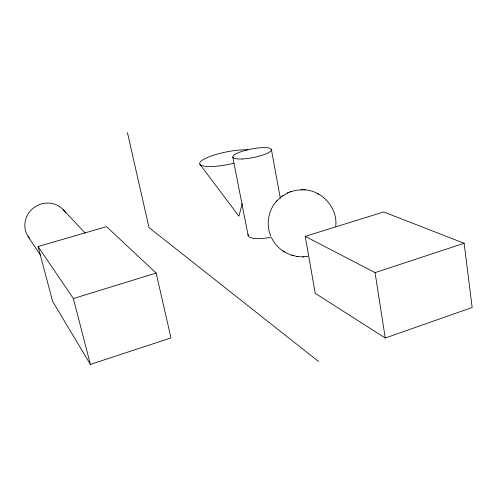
<?xml version="1.0" encoding="UTF-8"?>
<svg xmlns="http://www.w3.org/2000/svg" width="497" height="497" viewBox="0 0 497 497"><rect width="100%" height="100%" fill="white"/><g stroke="black" fill="none" stroke-linecap="round" stroke-linejoin="round"><path stroke-width="0.75" d="M335.723 226.328C338.028 207.212 320.963 189.14 301.872 189.767M242.232 203.584L238.939 216.189L199.918 164.339M276.369 201.453C268.175 210.703 265.914 224.65 270.741 236.025M277.059 200.682L281.6 196.557L287.682 192.929M276.059 201.807L277.351 200.347M281.6 196.557L281.985 196.284M282.731 195.75L283.085 195.501M288.266 192.662L290.354 191.823M287.247 193.122L288.645 192.488M290.733 191.687L296.492 190.208L302.35 189.761M289.9 191.985L291.118 191.55M385.243 338.028L472.15 307.494L464.136 243.281L383.659 211.97L305.201 236.367L315.272 293.36L385.243 338.028L375.061 272.617L305.201 236.367M375.061 272.617L464.136 243.281M90.386 364.407L170.968 337.91L156.151 273.046L106.544 226.663L38.064 246.518L52.626 301.381L90.386 364.407L73.376 298.542L38.064 246.518M73.376 298.542L156.151 273.046M307.755 256.384L302.213 256.862L297.405 256.533M302.797 256.85L303.928 256.806M301.058 189.773L301.474 189.767M303.71 189.798L304.133 189.829M304.773 189.879L305.251 189.91M284.122 251.749L289.9 254.619L296.883 256.458M296.299 256.371L297.933 256.614M291.696 255.253L292.248 255.415M292.957 255.613L293.472 255.762M317.111 193.283L317.508 193.488M318.428 193.979L318.85 194.203M271.374 237.448C273.996 243.033 278.183 247.879 283.352 251.252M282.874 250.948L284.576 252.035M318.534 361.462L149.019 227.601L127.418 132.593M63.194 209.653L85.335 233.23M28.081 236.535L40.493 255.222M232.832 157.226L248.165 235.659M271.437 149.653L280.302 198.191M29.789 238.827A22.216 21.272 -30.6 0 1 34.318 207.367A22.216 21.272 -30.6 0 1 65.828 213.114M233.894 163.246A28.435 6.337 -11.4 0 1 201.875 165.582A28.435 6.337 -11.4 0 1 212.337 155.642A28.435 6.337 -11.4 0 1 247.966 149.87M270.672 237.168A19.184 5.889 -10.5 0 1 248.189 234.435M242.225 158.972A19.675 4.38 -11 0 0 271.437 149.814A19.675 4.38 -11 0 0 242.654 151.175A19.675 4.38 -11 0 0 242.225 158.972"/></g></svg>
